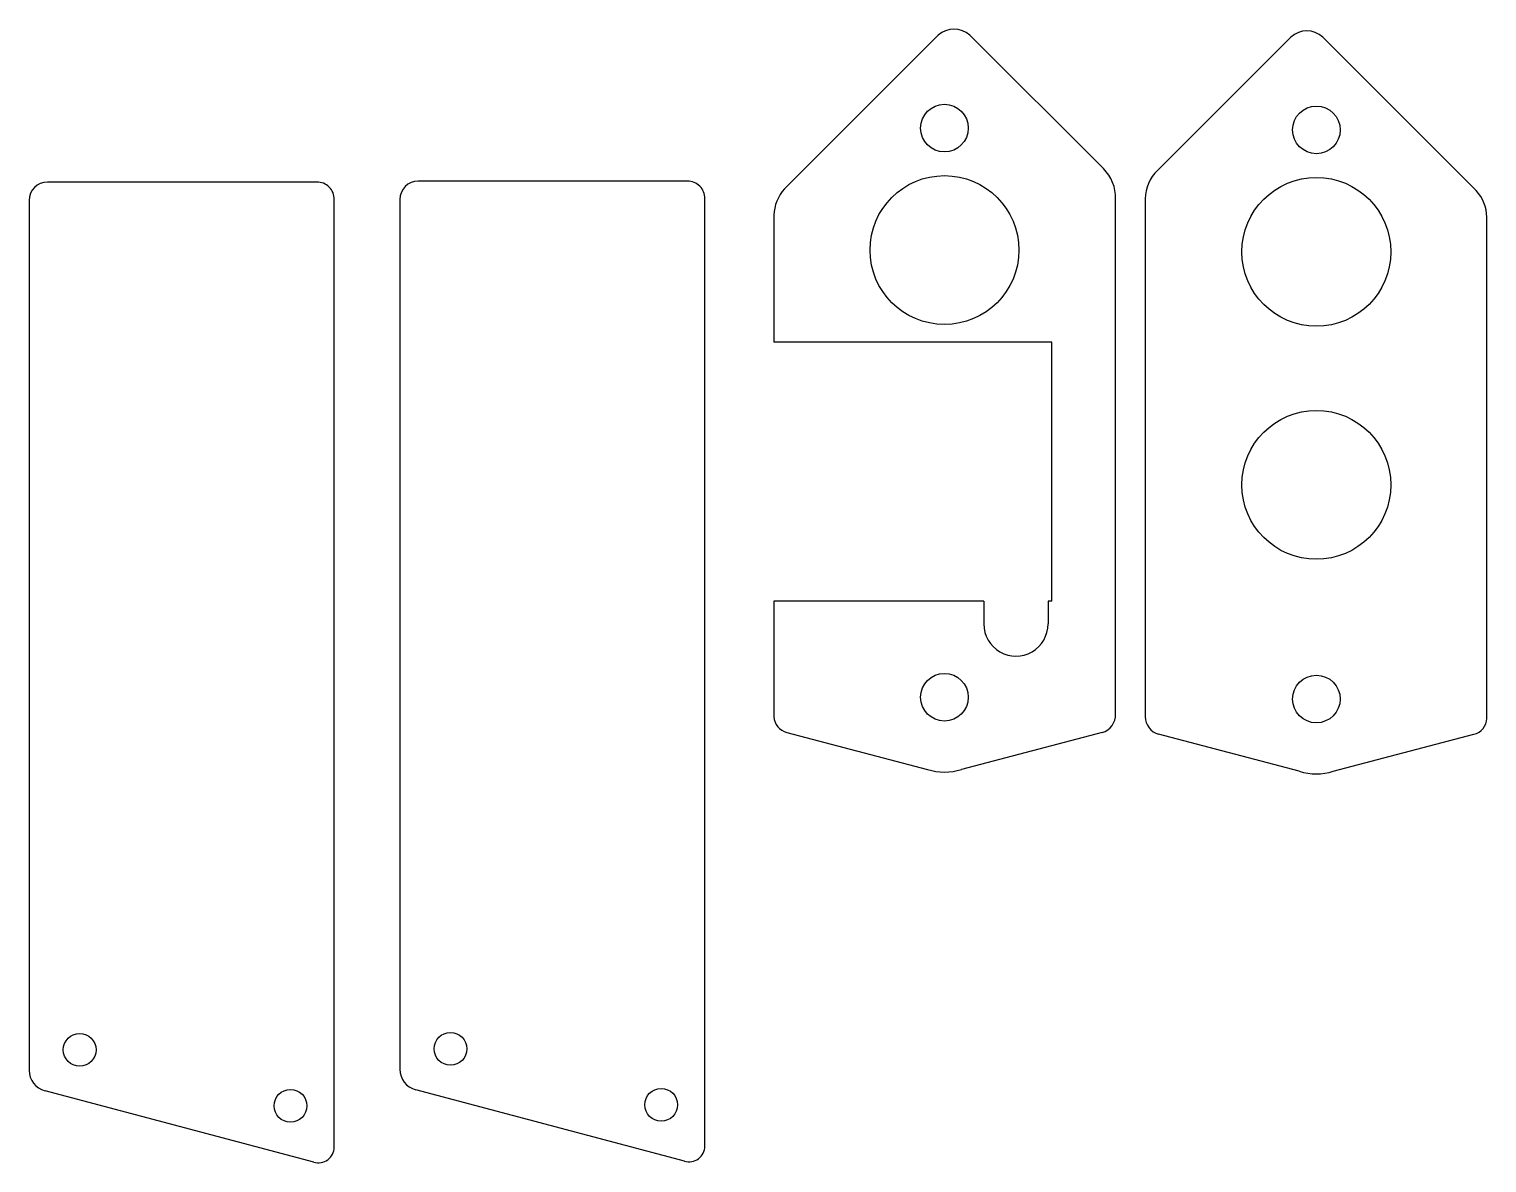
# Model space of a CAD drawing. Extents: x 81.4 to 179.3, y -150.1 to -73.9.
import ezdxf

# ---------------------------------------------------------------- set-up
doc = ezdxf.new("R2010")
doc.units = 0
doc.layers.add('BLACK', color=7, linetype='CONTINUOUS')

msp = doc.modelspace()

# ---------------------------------------------------------------- linework, layer by layer
at = {"layer": 'BLACK', "linetype": 'CONTINUOUS'}
for p, q in [((132.143, -84.6291), (142.458, -74.3167)), ((144.589, -74.3167), (153.561, -83.2703)), ((157.191, -83.3897), (166.163, -74.4362)), ((168.294, -74.4362), (178.609, -84.7486)), ((100.72, -84.1812), (82.6251, -84.1812)), ((125.624, -84.1147), (107.529, -84.1147)), ((81.3997, -85.4041), (81.3997, -143.849)), ((101.888, -149.006), (101.888, -85.3532)), ((106.304, -85.3376), (106.304, -143.783)), ((126.792, -148.939), (126.792, -85.2867)), ((154.376, -119.915), (154.376, -85.3023)), ((156.376, -85.3023), (156.376, -120.1)), ((131.432, -86.4071), (131.432, -94.9415)), ((179.32, -120.207), (179.32, -86.5266)), ((150.101, -94.9415), (131.432, -94.9415)), ((150.101, -112.341), (150.101, -94.9415)), ((131.432, -112.341), (131.432, -120.088)), ((145.529, -112.341), (131.432, -112.341)), ((145.529, -112.341), (145.529, -113.865)), ((150.101, -112.341), (149.847, -112.341)), ((149.847, -112.341), (149.847, -113.865)), ((132.296, -121.154), (141.745, -123.644)), ((153.479, -121.154), (144.031, -123.644)), ((166.722, -123.763), (157.273, -121.274)), ((169.008, -123.763), (178.456, -121.274)), ((100.516, -150.022), (82.4665, -145.221)), ((125.421, -149.955), (107.371, -145.154))]:
    msp.add_line(p, q, dxfattribs=at)
at = {"layer": 'BLACK'}
for centre, radius in [((142.884, -80.5517), 1.6), ((167.869, -80.6711), 1.6), ((142.884, -88.7441), 5), ((167.869, -88.8635), 5), ((167.869, -104.522), 5), ((142.884, -118.788), 1.6), ((167.869, -118.907), 1.6), ((84.7945, -142.477), 1.1), ((109.699, -142.411), 1.1), ((98.9543, -146.237), 1.1), ((123.859, -146.17), 1.1)]:
    msp.add_circle(centre, radius, dxfattribs=at)
for centre, radius, start, end in [((143.524, -75.4834), 1.5801, 47.5922, 132.408), ((167.228, -75.6031), 1.5802, 47.5977, 132.402), ((82.6348, -85.4163), 1.2352, 90.4522, 179.433), ((100.76, -85.3096), 1.1291, -2.21234, 92.0397), ((107.539, -85.3499), 1.2352, 90.4517, 179.429), ((125.631, -85.2765), 1.1618, -0.502899, 90.3292), ((151.69, -85.2003), 2.6879, -2.17482, 45.893), ((159.057, -85.3151), 2.6813, 134.104, 179.727), ((134.153, -86.4642), 2.7214, 137.599, 178.799), ((176.6, -86.5835), 2.721, 1.19916, 42.4054), ((147.688, -113.865), 2.159, -180, 0.000398), ((132.564, -120.054), 1.1326, -178.303, -103.716), ((153.147, -119.97), 1.2302, -74.3312, 2.5654), ((157.604, -120.091), 1.2284, -179.566, -105.66), ((178.188, -120.173), 1.1328, -76.2779, -1.70759), ((142.888, -119.948), 3.8686, -107.185, -72.8151), ((167.865, -120.067), 3.8686, -107.185, -72.8153), ((82.8013, -143.86), 1.4017, -180.43, -103.82), ((107.706, -143.793), 1.4017, -180.429, -103.823), ((100.832, -149.013), 1.0562, -107.373, 0.429352), ((125.736, -148.947), 1.0562, -107.372, 0.428697)]:
    msp.add_arc(centre, radius, start, end, dxfattribs=at)

doc.saveas('drawing.dxf')
